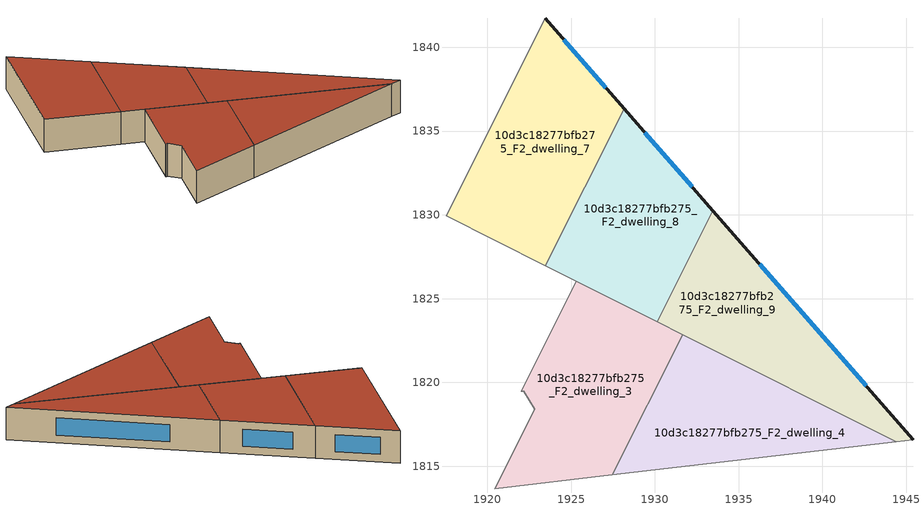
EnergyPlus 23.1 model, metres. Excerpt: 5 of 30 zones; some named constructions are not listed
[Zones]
10d3c18277bfb275_F2_dwelling_3
 floor to 10d3c18277bfb275_F1_dwelling_3 (EU_floor_Construction): 1931.66,1822.86 1927.46,1814.48 1920.44,1813.66 1922.82,1818.39 1922.17,1819.48 1922.02,1819.46 1922.01,1819.48 1925.3,1826.05 z6
 wall outside (EU_wall_Construction): 1922.01,1819.48 1922.02,1819.46 z6:9
 wall to 10d3c18277bfb275_F2_dwelling_4 (EU_wall_Construction): 1927.46,1814.48 1931.66,1822.86 z6:9
 wall adiabatic (EU_wall_Construction): 1920.44,1813.66 1927.46,1814.48 z6:9
 wall to 10d3c18277bfb275_F2_dwelling_2 (EU_wall_Construction): 1922.02,1819.46 1922.17,1819.48 1922.82,1818.39 1920.44,1813.66 z6:9
 wall to 10d3c18277bfb275_F2_dwelling_1 (EU_wall_Construction): 1925.3,1826.05 1922.01,1819.48 z6:9
 wall to 10d3c18277bfb275_F2_dwelling_8 (EU_wall_Construction): 1930.14,1823.62 1925.3,1826.05 z6:9
 wall to 10d3c18277bfb275_F2_dwelling_9 (EU_wall_Construction): 1931.66,1822.86 1930.14,1823.62 z6:9
 roof outside (EU_roof_Construction): 1927.46,1814.48 1931.66,1822.86 1925.3,1826.05 1922.01,1819.48 1922.02,1819.46 1922.17,1819.48 1922.82,1818.39 1920.44,1813.66 z9
10d3c18277bfb275_F2_dwelling_4
 floor to 10d3c18277bfb275_F1_dwelling_4 (EU_floor_Construction): 1944.4,1816.46 1927.46,1814.48 1931.66,1822.86 z6
 wall adiabatic (EU_wall_Construction): 1927.46,1814.48 1944.4,1816.46 z6:9
 wall to 10d3c18277bfb275_F2_dwelling_9 (EU_wall_Construction): 1944.4,1816.46 1931.66,1822.86 z6:9
 roof outside (EU_roof_Construction): 1944.4,1816.46 1931.66,1822.86 1927.46,1814.48 z9
10d3c18277bfb275_F2_dwelling_7
 floor to 10d3c18277bfb275_F1_dwelling_7 (EU_floor_Construction): 1923.44,1841.73 1928.16,1836.33 1923.47,1826.96 1917.53,1829.94 z6
 wall outside (EU_wall_Construction): 1928.16,1836.33 1923.44,1841.73 z6:9
 wall to 10d3c18277bfb275_F2_dwelling_6 (EU_wall_Construction): 1923.44,1841.73 1917.53,1829.94 z6:9
 wall to 10d3c18277bfb275_F2_dwelling_8 (EU_wall_Construction): 1923.47,1826.96 1928.16,1836.33 z6:9
 wall to 10d3c18277bfb275_F2_dwelling_1 (EU_wall_Construction): 1917.53,1829.94 1923.47,1826.97 z6:9
 window (EU_Window_Construction): 1927.05,1837.59 1924.55,1840.46 z6.7:8.3
 roof outside (EU_roof_Construction): 1923.47,1826.96 1928.16,1836.33 1923.44,1841.73 1917.53,1829.94 z9
10d3c18277bfb275_F2_dwelling_8
 floor to 10d3c18277bfb275_F1_dwelling_8 (EU_floor_Construction): 1928.16,1836.33 1933.47,1830.25 1930.14,1823.62 1923.47,1826.96 z6
 wall outside (EU_wall_Construction): 1933.47,1830.25 1928.16,1836.33 z6:9
 wall to 10d3c18277bfb275_F2_dwelling_9 (EU_wall_Construction): 1930.14,1823.62 1933.47,1830.25 z6:9
 wall to 10d3c18277bfb275_F2_dwelling_1 (EU_wall_Construction): 1923.47,1826.97 1925.3,1826.05 z6:9
 window (EU_Window_Construction): 1932.22,1831.68 1929.41,1834.9 z6.7:8.3
 roof outside (EU_roof_Construction): 1930.14,1823.62 1933.47,1830.25 1928.16,1836.33 1923.47,1826.96 z9
10d3c18277bfb275_F2_dwelling_9
 floor to 10d3c18277bfb275_F1_dwelling_9 (EU_floor_Construction): 1933.47,1830.25 1945.41,1816.58 1944.4,1816.46 1930.14,1823.62 z6
 wall outside (EU_wall_Construction): 1945.41,1816.58 1933.47,1830.25 z6:9
 wall adiabatic (EU_wall_Construction): 1944.4,1816.46 1945.41,1816.58 z6:9
 window (EU_Window_Construction): 1942.6,1819.79 1936.27,1827.04 z6.7:8.3
 roof outside (EU_roof_Construction): 1945.41,1816.58 1933.47,1830.25 1930.14,1823.62 1944.4,1816.46 z9
[HVACTEMPLATE:THERMOSTAT] Constant Heating Setpoint=20; Constant Cooling Setpoint=50
EU_HeatOnly_10d3c18277bfb275_F0_dwelling_0; EU_HeatOnly_10d3c18277bfb275_F0_dwelling_1; EU_HeatOnly_10d3c18277bfb275_F0_dwelling_2; EU_HeatOnly_10d3c18277bfb275_F0_dwelling_3; EU_HeatOnly_10d3c18277bfb275_F0_dwelling_4; EU_HeatOnly_10d3c18277bfb275_F0_dwelling_5; EU_HeatOnly_10d3c18277bfb275_F0_dwelling_6; EU_HeatOnly_10d3c18277bfb275_F0_dwelling_7; EU_HeatOnly_10d3c18277bfb275_F0_dwelling_8; EU_HeatOnly_10d3c18277bfb275_F0_dwelling_9; EU_HeatOnly_10d3c18277bfb275_F1_dwelling_0; EU_HeatOnly_10d3c18277bfb275_F1_dwelling_1; EU_HeatOnly_10d3c18277bfb275_F1_dwelling_2; EU_HeatOnly_10d3c18277bfb275_F1_dwelling_3; EU_HeatOnly_10d3c18277bfb275_F1_dwelling_4; EU_HeatOnly_10d3c18277bfb275_F1_dwelling_5; EU_HeatOnly_10d3c18277bfb275_F1_dwelling_6; EU_HeatOnly_10d3c18277bfb275_F1_dwelling_7; EU_HeatOnly_10d3c18277bfb275_F1_dwelling_8; EU_HeatOnly_10d3c18277bfb275_F1_dwelling_9; EU_HeatOnly_10d3c18277bfb275_F2_dwelling_0; EU_HeatOnly_10d3c18277bfb275_F2_dwelling_1; EU_HeatOnly_10d3c18277bfb275_F2_dwelling_2; EU_HeatOnly_10d3c18277bfb275_F2_dwelling_3; EU_HeatOnly_10d3c18277bfb275_F2_dwelling_4; EU_HeatOnly_10d3c18277bfb275_F2_dwelling_5; EU_HeatOnly_10d3c18277bfb275_F2_dwelling_6; EU_HeatOnly_10d3c18277bfb275_F2_dwelling_7; EU_HeatOnly_10d3c18277bfb275_F2_dwelling_8; EU_HeatOnly_10d3c18277bfb275_F2_dwelling_9
[SCHEDULE:CONSTANT]
Name | Hourly Value
EU_AlwaysOn | 1
EU_CoolingOff | 0
[SCHEDULE:FILE] Column Number=1; Rows to Skip at Top=0; Number of Hours of Data=8760; Column Separator=Comma; Interpolate to Timestep=No; Minutes per Item=60; Adjust Schedule for Daylight Savings=Yes
Name | File
EU_Step8_GainSchedule_10d3c18277bfb275_F1_dwelling_3_f000 | ../../schedules/10d3c18277bfb275/10d3c18277bfb275_F1_dwelling_3_f000_gain.csv
EU_Step8_GainSchedule_10d3c18277bfb275_F1_dwelling_4_f000 | ../../schedules/10d3c18277bfb275/10d3c18277bfb275_F1_dwelling_4_f000_gain.csv
EU_Step8_GainSchedule_10d3c18277bfb275_F1_dwelling_5_f000 | ../../schedules/10d3c18277bfb275/10d3c18277bfb275_F1_dwelling_5_f000_gain.csv
EU_Step8_GainSchedule_10d3c18277bfb275_F1_dwelling_6_f000 | ../../schedules/10d3c18277bfb275/10d3c18277bfb275_F1_dwelling_6_f000_gain.csv
EU_Step8_GainSchedule_10d3c18277bfb275_F1_dwelling_7_f000 | ../../schedules/10d3c18277bfb275/10d3c18277bfb275_F1_dwelling_7_f000_gain.csv
EU_Step8_GainSchedule_10d3c18277bfb275_F1_dwelling_8_f000 | ../../schedules/10d3c18277bfb275/10d3c18277bfb275_F1_dwelling_8_f000_gain.csv
EU_Step8_GainSchedule_10d3c18277bfb275_F1_dwelling_9_f000 | ../../schedules/10d3c18277bfb275/10d3c18277bfb275_F1_dwelling_9_f000_gain.csv
EU_Step8_GainSchedule_10d3c18277bfb275_F2_dwelling_0_f000 | ../../schedules/10d3c18277bfb275/10d3c18277bfb275_F2_dwelling_0_f000_gain.csv
EU_Step8_GainSchedule_10d3c18277bfb275_F2_dwelling_1_f000 | ../../schedules/10d3c18277bfb275/10d3c18277bfb275_F2_dwelling_1_f000_gain.csv
EU_Step8_GainSchedule_10d3c18277bfb275_F2_dwelling_2_f000 | ../../schedules/10d3c18277bfb275/10d3c18277bfb275_F2_dwelling_2_f000_gain.csv
EU_Step8_GainSchedule_10d3c18277bfb275_F2_dwelling_3_f000 | ../../schedules/10d3c18277bfb275/10d3c18277bfb275_F2_dwelling_3_f000_gain.csv
EU_Step8_GainSchedule_10d3c18277bfb275_F2_dwelling_4_f000 | ../../schedules/10d3c18277bfb275/10d3c18277bfb275_F2_dwelling_4_f000_gain.csv
EU_Step8_GainSchedule_10d3c18277bfb275_F2_dwelling_5_f000 | ../../schedules/10d3c18277bfb275/10d3c18277bfb275_F2_dwelling_5_f000_gain.csv
EU_Step8_GainSchedule_10d3c18277bfb275_F2_dwelling_6_f000 | ../../schedules/10d3c18277bfb275/10d3c18277bfb275_F2_dwelling_6_f000_gain.csv
EU_Step8_GainSchedule_10d3c18277bfb275_F2_dwelling_7_f000 | ../../schedules/10d3c18277bfb275/10d3c18277bfb275_F2_dwelling_7_f000_gain.csv
EU_Step8_GainSchedule_10d3c18277bfb275_F2_dwelling_8_f000 | ../../schedules/10d3c18277bfb275/10d3c18277bfb275_F2_dwelling_8_f000_gain.csv
EU_Step8_GainSchedule_10d3c18277bfb275_F2_dwelling_9_f000 | ../../schedules/10d3c18277bfb275/10d3c18277bfb275_F2_dwelling_9_f000_gain.csv
